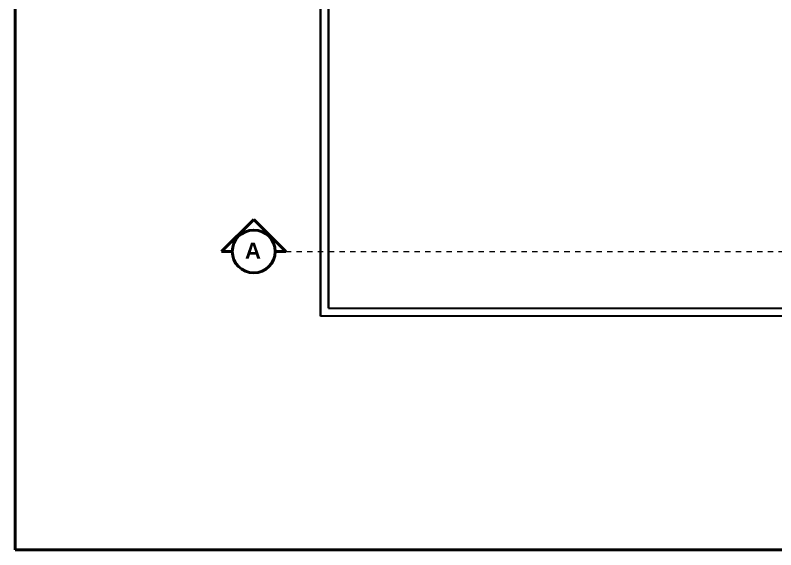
# Model space of a CAD drawing. Header units: metres. Extents: x 42 to 294, y -52 to 32.
# Drawn here: x 41.79 to 55.99, y -24.22 to -14.23 of the extents above; entities that cross this region are included whole.
import ezdxf

# ---------------------------------------------------------------- set-up
doc = ezdxf.new("R2010")
doc.units = ezdxf.units.M
doc.header["$LTSCALE"] = 0.15
doc.linetypes.add('Trazo punto', pattern=[0.015875, 0.00635, -0.004763, 0, -0.004763])
for name, color, linetype, lineweight in [('A-----SYP', 6, 'Continuous', 50), ('A-WALL', 2, 'Continuous', 30), ('RECUADRO', 82, 'Continuous', 50)]:
    doc.layers.add(name, color=color, linetype=linetype, lineweight=lineweight)
doc.styles.get("Standard").update_dxf_attribs({"font": 'arial.ttf', "height": 0.15})

# ---------------------------------------------------------------- blocks, each defined once
blk = doc.blocks.new('Sección - Extremo de sección-3896-04 Tercer piso')
at = {"layer": 'A-----SYP'}
for p, q in [((-0.006, 0.00598), (-0.012, 0)), ((0, 0), (-0.006, 0.00598)), ((-0.012, 0), (-0.01, 0)), ((-0.002, 0), (0, 0))]:
    blk.add_line(p, q, dxfattribs=at)
blk.add_circle((-0.006, 0), 0.004, dxfattribs=at)
blk.add_arc((-0.006, 0), 0.004, 0, 180, dxfattribs=at)

msp = doc.modelspace()

# ---------------------------------------------------------------- linework, layer by layer
at = {"layer": 'A-----SYP', "linetype": 'Trazo punto', "lineweight": 15}
msp.add_line((46.844, -18.649), (80.011, -18.649), dxfattribs=at)
at = {"layer": 'A-WALL', "lineweight": 35}
for p, q in [((47.493, -13.034), (47.493, -19.859)), ((47.643, -19.709), (47.643, -13.959))]:
    msp.add_line(p, q, dxfattribs=at)
at = {"layer": 'A-WALL'}
for p, q in [((47.643, -19.709), (60.643, -19.709)), ((60.793, -19.859), (47.493, -19.859))]:
    msp.add_line(p, q, dxfattribs=at)
at = {"layer": 'RECUADRO', "ltscale": 0.1}
for p, q in [((41.791, -24.225), (41.791, 3.341)), ((41.791, -24.225), (209.791, -24.225)), ((209.791, -24.225), (41.791, -24.225))]:
    msp.add_line(p, q, dxfattribs=at)

# ---------------------------------------------------------------- block references
at = {"layer": 'A-----SYP', "xscale": 99.99999999999993, "yscale": 99.99999999999993, "zscale": 99.99999999999993}
msp.add_blockref('Sección - Extremo de sección-3896-04 Tercer piso', (46.844, -18.649), dxfattribs=at)

# ---------------------------------------------------------------- next in the draw order: texts
at = {"layer": 'A-----SYP', "insert": (46.23, -18.488), "char_height": 0.29506, "width": 0.162, "attachment_point": 2, "line_spacing_factor": 0.938532, "bg_fill": 3, "box_fill_scale": 1.25, "bg_fill_color": 0, "bg_fill_transparency": 0}
msp.add_mtext('{\\fArial|b1|i0|c0|p34;A}', dxfattribs=at)

doc.saveas('drawing.dxf')
